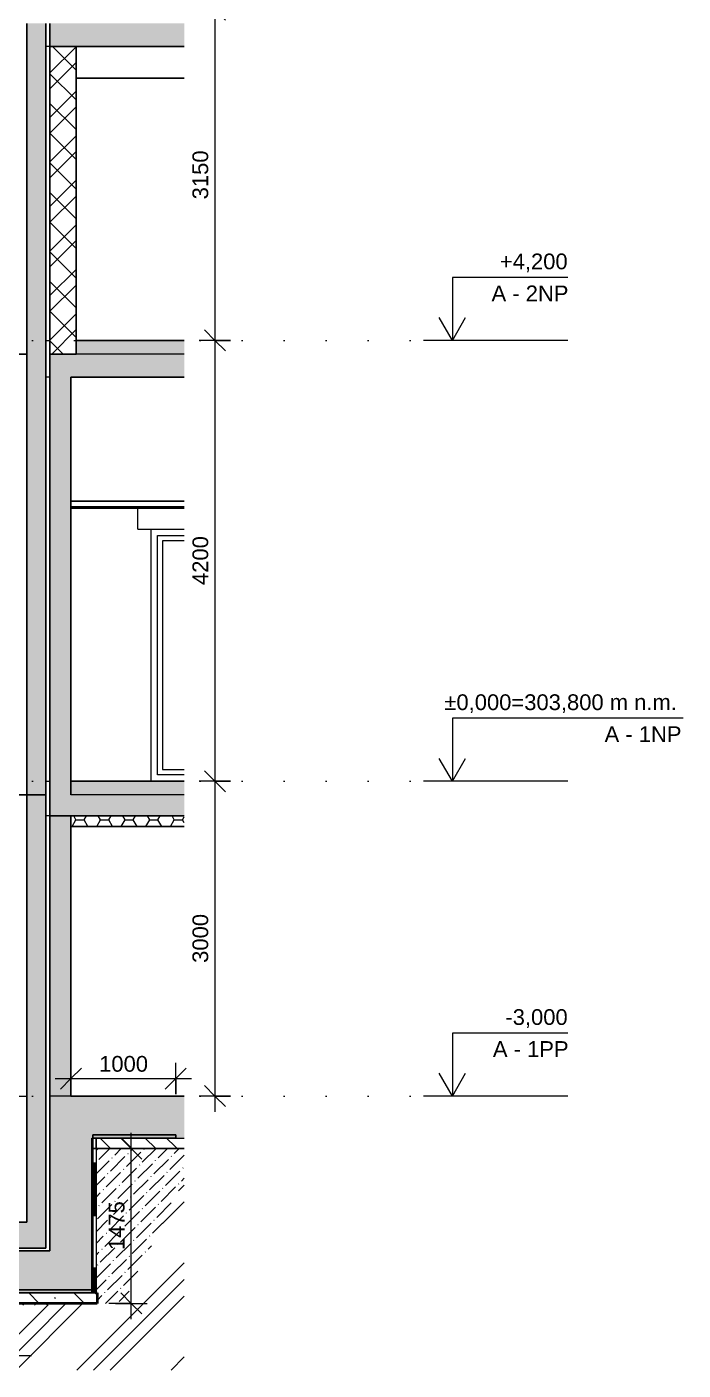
# Model space of a CAD drawing. Header units: millimetres. Extents: x -7743 to 191930, y -8645 to 72638.
# Drawn here: x 185671 to 191930, y -5611 to 7188 of the extents above; entities that cross this region are included whole.
import ezdxf

# ---------------------------------------------------------------- set-up
doc = ezdxf.new("R2010")
doc.units = ezdxf.units.MM
doc.linetypes.add('HA_Dash_3mm-S1mm', pattern=[300, 200, -100])
doc.linetypes.add('HA_Dot-S4mm', pattern=[400, 0, -400])
for name, color, linetype, lineweight in [('A-____-____-DIMS', 9, 'Continuous', 5), ('A-____-____-DIMS-100', 9, 'Continuous', 5), ('A-CLNG-____-MCUT', 9, 'Continuous', 25), ('A-CLNG-____-PATT', 9, 'Continuous', 25), ('A-DETL-____-HDLN', 9, 'HA_Dash_3mm-S1mm', 25), ('A-DETL-____-OTLN', 9, 'Continuous', 25), ('A-DETL-____-THIN', 9, 'Continuous', 9), ('A-DETL-____-WIDE', 9, 'Continuous', 40), ('A-DETL-GENF-OTLN', 9, 'Continuous', 9), ('A-FLOR-____-MCUT', 9, 'Continuous', 25), ('A-FLOR-____-OTLN', 9, 'Continuous', 9), ('A-FLOR-____-PATT', 9, 'Continuous', 25), ('A-FLOR-LEVL-OTLN', 9, 'Continuous', 9), ('A-GENM-____-OTLN', 9, 'Continuous', 9), ('A-GLAZ-____-OTLN', 9, 'Continuous', 5), ('A-WALL-____-MCUT', 9, 'Continuous', 25), ('A-WALL-____-OTLN', 9, 'Continuous', 9), ('A-WALL-____-PATT', 9, 'Continuous', 25), ('G-____-____-DIMS', 9, 'Continuous', 5), ('I-WALL-____-MCUT', 9, 'Continuous', 25), ('I-WALL-____-OTLN', 9, 'Continuous', 9)]:
    doc.layers.add(name, color=color, linetype=linetype, lineweight=lineweight)
doc.styles.add('Arial', font='arial.ttf', dxfattribs={"height": 150})
doc.dimstyles.new('Inner_Dimensions', dxfattribs={"dimscale": 304.8, "dimtxt": 153.03891, "dimasz": 0.656168, "dimexe": 0.492126, "dimexo": 0.0625, "dimgap": 0.065617, "dimtad": 1, "dimdec": 0, "dimzin": 0, "dimdsep": 46, "dimtxsty": 'Arial', "dimblk1": 'OBLIQUE', "dimblk2": 'OBLIQUE', "dimsah": 1, "dimcen": 0.09, "dimdle": 0.492126, "dimazin": 0, "dimtfac": 1, "dimtdec": 4, "dimtix": 1, "dimtmove": 0, "dimatfit": 3, "dimfxl": 0.492126, "dimfxlon": 1, "dimtvp": 1, "dimtolj": 1, "dimtzin": 0, "dimlwd": 9, "dimlwe": 9, "dimarcsym": 2})
pattern_1 = [(315, (167740.77, 1865.4), (215.526, 215.526), []), (315, (167740.77, 2068.6), (215.526, 215.526), [127, -76.2, 12.7, -76.2, -127]), (315, (167740.77, 2068.6), (215.526, 215.526), [-292.1, 127, 0])]

# ---------------------------------------------------------------- blocks, each defined once
blk = doc.blocks.new('HA_WD_SinglePanel - 1000x2400-2168134-ŘEZ E-E OBJEKT A')
at = {"layer": 'A-GLAZ-____-OTLN', "color": 50}
for p, q in [((19870, 2340), (20126, 2340)), ((19870, 60), (19870, 2340)), ((19920, 2290), (19920, 110)), ((20126, 2290), (19920, 2290)), ((20126, 60), (19870, 60)), ((19920, 110), (20126, 110))]:
    blk.add_line(p, q, dxfattribs=at)
blk = doc.blocks.new('TB_Porotherm KP7_1250mm - TB_Porotherm KP7_1250mm-1966492-ŘEZ E-E OBJEKT A')
at = {"layer": 'A-GENM-____-OTLN', "color": 250}
for q in [(19685, 2600), (20126, 2400)]:
    blk.add_line((19685, 2400), q, dxfattribs=at)
blk = doc.blocks.new('185-01_OBJEKT A_Central_rvt-4-ŘEZ E-E OBJEKT A')
at = {"layer": 'A-FLOR-____-PATT', "lineweight": 9}
h = blk.add_hatch(color=254, dxfattribs=at)
h.paths.add_polyline_path([(15187, 7000), (16670, 7000), (16670, 7220), (15050, 7220), (15050, 7000)])
h.paths.add_polyline_path([(19420, 7000), (20126, 7000), (20126, 7220), (18845, 7220), (18845, 7000), (19184, 7000)])
h.paths.add_polyline_path([(8836, 7000), (10940, 7000), (10940, 7220), (8836, 7220), (8836, 7136)])
at = {"layer": 'A-FLOR-____-PATT', "lineweight": 5}
h = blk.add_hatch(color=7, dxfattribs=at)
h.paths.add_polyline_path([(19560, 4070), (20126, 4070), (20126, 4200), (19095, 4200), (19095, 4070), (19460, 4070)])
h.paths.add_polyline_path([(8836, 4070), (9880, 4070), (9880, 4200), (8836, 4200), (8836, 4187)])
h.paths.add_polyline_path([(15190, 4070), (16670, 4070), (16670, 4200), (15190, 4200), (15190, 4091)])
at = {"layer": 'A-FLOR-____-PATT', "lineweight": 9}
h = blk.add_hatch(color=254, dxfattribs=at)
h.paths.add_polyline_path([(8836, 3850), (10130, 3850), (10130, 4070), (8836, 4070), (8836, 3996)])
h.paths.add_polyline_path([(15050, 3850), (16670, 3850), (16670, 4070), (15050, 4070), (15050, 3996)])
h.paths.add_polyline_path([(20126, 3850), (20126, 4070), (18845, 4070), (18845, 3850), (19810, 3850)])
at = {"layer": 'A-FLOR-____-PATT', "lineweight": 5}
h = blk.add_hatch(color=7, dxfattribs=at)
h.paths.add_polyline_path([(19045, -130), (20126, -130), (20126, 0), (19045, 0), (19045, -73)])
h.paths.add_polyline_path([(9310, -130), (9880, -130), (9880, 0), (8836, 0), (8836, -130)])
h.paths.add_polyline_path([(15190, -130), (16670, -130), (16670, 0), (15190, 0), (15190, -109)])
at = {"layer": 'A-FLOR-____-PATT', "lineweight": 9}
h = blk.add_hatch(color=254, dxfattribs=at)
h.paths.add_polyline_path([(19045, -330), (20126, -330), (20126, -130), (18845, -130), (18845, -330)])
h.paths.add_polyline_path([(14910, -330), (16670, -330), (16670, -130), (15050, -130), (15050, -320), (14910, -320)])
h.paths.add_polyline_path([(8836, -330), (10130, -330), (10130, -130), (8836, -130), (8836, -151)])
at = {"layer": 'A-WALL-____-PATT', "lineweight": 9}
for points in [[(18625, 4070), (18805, 4070), (18805, 7220), (18625, 7220), (18625, 4108)], [(18625, -130), (18805, -130), (18805, 4070), (18625, 4070), (18625, -65)], [(18845, -130), (19045, -130), (19045, 3850), (18845, 3850), (18845, -116)]]:
    blk.add_hatch(color=254, dxfattribs=at).paths.add_polyline_path(points)
at = {"layer": 'A-WALL-____-PATT', "lineweight": 5}
h = blk.add_hatch(dxfattribs=at)
h.set_pattern_fill('FP_4', color=50, style=0, pattern_type=2)
h.set_pattern_definition([(45, (695.23, 1865.4), (-212.132, 212.132), []), (45, (845.23, 1865.4), (-212.132, 212.132), []), (315, (695.23, 1865.4), (141.4214, 141.4214), [])])
h.paths.add_polyline_path([(19095, 4070), (19095, 7000), (18845, 7000), (18845, 4070), (19045, 4070)])
at = {"layer": 'A-CLNG-____-MCUT', "color": 10}
for p, q in [((20126, 2667), (19045, 2667)), ((19045, 2667), (19045, 2600)), ((19045, 2600), (20126, 2600))]:
    blk.add_line(p, q, dxfattribs=at)
at = {"layer": 'A-CLNG-____-MCUT', "color": 250, "lineweight": 9}
blk.add_line((20126, 2613), (19045, 2613), dxfattribs=at)
at = {"layer": 'A-FLOR-____-MCUT', "color": 10}
for p, q in [((18845, 7220), (18845, 7000)), ((19095, 7000), (20126, 7000)), ((20126, 4200), (19095, 4200)), ((18845, 4070), (18845, 3850)), ((19045, 3850), (20126, 3850)), ((20126, 0), (19045, 0)), ((18845, -130), (18845, -330)), ((18845, -330), (20126, -330))]:
    blk.add_line(p, q, dxfattribs=at)
at = {"layer": 'A-FLOR-____-MCUT', "color": 250, "lineweight": 9}
for p, q in [((18845, 7000), (19095, 7000)), ((19095, 4200), (19095, 4070)), ((19095, 4070), (18845, 4070)), ((20126, 4070), (19095, 4070)), ((19045, 0), (19045, -130)), ((20126, -130), (19045, -130))]:
    blk.add_line(p, q, dxfattribs=at)
at = {"layer": 'A-FLOR-____-OTLN', "color": 250}
for p, q in [((18845, 7000), (18805, 7000)), ((19095, 6700), (20126, 6700)), ((18805, 4200), (18845, 4200)), ((18845, 3850), (18805, 3850)), ((18805, 0), (18845, 0)), ((18845, -330), (18805, -330))]:
    blk.add_line(p, q, dxfattribs=at)
at = {"layer": 'A-WALL-____-MCUT', "color": 250, "lineweight": 9}
for p, q in [((19095, 7000), (18845, 7000)), ((19095, 4070), (19095, 4200)), ((18845, 4070), (19095, 4070)), ((19045, -130), (19045, 0))]:
    blk.add_line(p, q, dxfattribs=at)
at = {"layer": 'A-WALL-____-MCUT', "color": 10}
for p, q in [((18845, 4200), (18845, 4070)), ((18845, 0), (18845, -130))]:
    blk.add_line(p, q, dxfattribs=at)
at = {"layer": 'A-WALL-____-OTLN', "color": 250}
for p, q in [((18845, 7000), (18805, 7000)), ((20126, 6700), (19095, 6700)), ((18805, 4200), (18845, 4200)), ((18845, 3850), (18805, 3850)), ((19810, 0), (19810, 2400)), ((19810, 2400), (20126, 2400)), ((18805, 0), (18845, 0))]:
    blk.add_line(p, q, dxfattribs=at)
at = {"layer": 'I-WALL-____-MCUT', "color": 10}
for p, q in [((18625, 7220), (18625, 4070)), ((18805, 4070), (18805, 7220)), ((18845, 7000), (18845, 4200)), ((19095, 4200), (19095, 7000)), ((18625, 4070), (18625, -130)), ((18805, -130), (18805, 4070)), ((18845, 3850), (18845, 0)), ((19045, 0), (19045, 3850)), ((18625, -130), (18805, -130))]:
    blk.add_line(p, q, dxfattribs=at)
at = {"layer": 'I-WALL-____-OTLN', "color": 250}
for p, q in [((18625, 4070), (16890, 4070)), ((16890, 4070), (18625, 4070)), ((16890, -130), (18625, -130))]:
    blk.add_line(p, q, dxfattribs=at)
at = {"layer": 'A-GENM-____-OTLN', "color": 250, "lineweight": 9}
blk.add_blockref('TB_Porotherm KP7_1250mm - TB_Porotherm KP7_1250mm-1966492-ŘEZ E-E OBJEKT A', (0, 0), dxfattribs=at)
at = {"layer": 'A-GLAZ-____-OTLN', "color": 250, "lineweight": 9}
blk.add_blockref('HA_WD_SinglePanel - 1000x2400-2168134-ŘEZ E-E OBJEKT A', (0, 0), dxfattribs=at)
blk = doc.blocks.new('Level - _0_000-367059-ŘEZ E-E OBJEKT A')
at = {"layer": 'A-FLOR-LEVL-OTLN'}
for p, q in [((22684, 600), (22684, 0)), ((24884, 600), (22684, 600)), ((22684, 0), (22559, 217)), ((22684, 0), (22809, 217)), ((23784, 0), (22409, 0))]:
    blk.add_line(p, q, dxfattribs=at)
blk = doc.blocks.new('Level - Generic Level-367061-ŘEZ E-E OBJEKT A')
at = {"layer": 'A-FLOR-LEVL-OTLN'}
for p, q in [((23784, 7950), (22684, 7950)), ((22684, 7950), (22684, 7350)), ((22684, 7350), (22559, 7567)), ((22684, 7350), (22809, 7567)), ((23784, 7350), (22409, 7350))]:
    blk.add_line(p, q, dxfattribs=at)
blk = doc.blocks.new('DIMBLOCK144-ŘEZ E-E OBJEKT A')
at = {"layer": 'A-____-____-DIMS-100', "lineweight": 9}
for p, q in [((186667, -3500), (186567, -3400)), ((186667, -5125), (186667, -3350)), ((186517, -3500), (186817, -3500)), ((186667, -3500), (186517, -3500)), ((186667, -3500), (186767, -3600)), ((186517, -4975), (186817, -4975)), ((186667, -4975), (186517, -4975)), ((186667, -4975), (186567, -4875)), ((186667, -4975), (186767, -5075))]:
    blk.add_line(p, q, dxfattribs=at)
at = {"layer": 'A-____-____-DIMS-100', "color": 0, "lineweight": 9, "insert": (186452, -4468), "char_height": 150, "width": 553.77, "attachment_point": 1, "rotation": 90, "line_spacing_factor": 0.941778, "style": 'Arial'}
blk.add_mtext('1475', dxfattribs=at)
blk = doc.blocks.new('_Oblique')
at = {"color": 0, "linetype": 'ByBlock', "lineweight": -2}
blk.add_line((-0.5, -0.5), (0.5, 0.5), dxfattribs=at)
blk = doc.blocks.new('DIMBLOCK148-ŘEZ E-E OBJEKT A')
at = {"layer": 'A-____-____-DIMS-100', "lineweight": 9}
for p, q in [((187464, 7350), (187364, 7450)), ((187464, 7500), (187464, 4200)), ((187614, 7350), (187314, 7350)), ((187464, 7350), (187564, 7250)), ((187464, 7350), (187614, 7350)), ((187464, 4200), (187364, 4300)), ((187614, 4200), (187314, 4200)), ((187464, 4200), (187564, 4100)), ((187464, 4200), (187614, 4200))]:
    blk.add_line(p, q, dxfattribs=at)
at = {"layer": 'A-____-____-DIMS-100', "color": 0, "lineweight": 9, "insert": (187250, 5544), "char_height": 150, "width": 553.77, "attachment_point": 1, "rotation": 90, "line_spacing_factor": 0.941778, "style": 'Arial'}
blk.add_mtext('3150', dxfattribs=at)
blk = doc.blocks.new('DIMBLOCK149-ŘEZ E-E OBJEKT A')
at = {"layer": 'A-____-____-DIMS-100', "lineweight": 9}
for p, q in [((187464, 4200), (187364, 4300)), ((187614, 4200), (187314, 4200)), ((187464, 4200), (187464, 0)), ((187464, 4200), (187564, 4100)), ((187464, 4200), (187614, 4200)), ((187464, 0), (187364, 100)), ((187464, 0), (187564, -100)), ((187614, 0), (187314, 0)), ((187464, 0), (187614, 0))]:
    blk.add_line(p, q, dxfattribs=at)
at = {"layer": 'A-____-____-DIMS-100', "color": 0, "lineweight": 9, "insert": (187250, 1869), "char_height": 150, "width": 553.77, "attachment_point": 1, "rotation": 90, "line_spacing_factor": 0.941778, "style": 'Arial'}
blk.add_mtext('4200', dxfattribs=at)
blk = doc.blocks.new('DIMBLOCK150-ŘEZ E-E OBJEKT A')
at = {"layer": 'A-____-____-DIMS-100', "lineweight": 9}
for p, q in [((187464, 0), (187364, 100)), ((187464, 0), (187464, -3150)), ((187464, 0), (187564, -100)), ((187614, 0), (187314, 0)), ((187464, 0), (187614, 0)), ((187464, -3000), (187364, -2900)), ((187614, -3000), (187314, -3000)), ((187464, -3000), (187564, -3100)), ((187464, -3000), (187614, -3000))]:
    blk.add_line(p, q, dxfattribs=at)
at = {"layer": 'A-____-____-DIMS-100', "color": 0, "lineweight": 9, "insert": (187250, -1731), "char_height": 150, "width": 553.77, "attachment_point": 1, "rotation": 90, "line_spacing_factor": 0.941778, "style": 'Arial'}
blk.add_mtext('3000', dxfattribs=at)
blk = doc.blocks.new('Spot Elevations - Flipped-794089-ŘEZ E-E OBJEKT A')
at = {"layer": 'G-____-____-DIMS', "lineweight": 9}
for p, q in [((17493, -5152), (17670, -4975)), ((17670, -4975), (17847, -5152)), ((17670, -5475), (17670, -4975)), ((18670, -5475), (17670, -5475))]:
    blk.add_line(p, q, dxfattribs=at)
blk = doc.blocks.new('DIMBLOCK153-ŘEZ E-E OBJEKT A')
at = {"layer": 'A-____-____-DIMS-100', "lineweight": 9}
for p, q in [((186091, -2683), (186091, -2983)), ((186091, -2833), (186091, -2683)), ((187091, -2983), (187091, -2683)), ((186091, -2833), (186191, -2733)), ((187091, -2833), (187191, -2733)), ((185941, -2833), (187241, -2833)), ((186091, -2833), (185991, -2933)), ((187091, -2833), (186991, -2933)), ((187091, -2833), (187091, -2983))]:
    blk.add_line(p, q, dxfattribs=at)
at = {"layer": 'A-____-____-DIMS-100', "color": 0, "lineweight": 9, "insert": (186360, -2618), "char_height": 150, "width": 553.77, "attachment_point": 1, "line_spacing_factor": 0.941778, "style": 'Arial'}
blk.add_mtext('1000', dxfattribs=at)

msp = doc.modelspace()

# ---------------------------------------------------------------- hatches: boundary and pattern name
at = {"layer": 'A-CLNG-____-PATT', "lineweight": 5}
h = msp.add_hatch(dxfattribs=at)
h.set_pattern_fill('FP_5', color=256, style=0, pattern_type=2)
h.set_pattern_definition([(0, (167740.77, 1865.4), (117.188, 67.658), [78.125, -156.25]), (120, (167740.77, 1865.4), (-117.18755, 67.65879), [78.125, -156.25]), (60, (167740.77, 1865.4), (0.00045, 135.31679), [0, -156.25, 78.125, 0])])
h.paths.add_polyline_path([(186090.5, -430), (187171.7, -430), (187171.7, -330), (186090.5, -330)])
h = msp.add_hatch(dxfattribs=at)
h.set_pattern_fill('FP_44', color=256, angle=-270, style=0, pattern_type=2)
h.set_pattern_definition([(270, (184803, -4845), (1000, 6e-14), []), (270, (184793, -4845), (1000, 6e-14), []), (270, (184783, -4845), (1000, 6e-14), []), (270, (184773, -4845), (1000, 6e-14), []), (270, (184763, -4845), (1000, 6e-14), []), (270, (184753, -4845), (1000, 6e-14), []), (270, (184743, -4845), (1000, 6e-14), []), (270, (184733, -4845), (1000, 6e-14), []), (270, (184723, -4845), (1000, 6e-14), []), (270, (184713, -4845), (1000, 6e-14), []), (270, (184703, -4845), (1000, 6e-14), []), (270, (184693, -4845), (1000, 6e-14), []), (270, (184683, -4845), (1000, 6e-14), []), (270, (184673, -4845), (1000, 6e-14), []), (270, (184663, -4845), (1000, 6e-14), []), (270, (184653, -4845), (1000, 6e-14), []), (270, (184643, -4845), (1000, 6e-14), []), (270, (184633, -4845), (1000, 6e-14), []), (270, (184623, -4845), (1000, 6e-14), []), (270, (184613, -4845), (1000, 6e-14), []), (270, (184603, -4845), (1000, 6e-14), []), (270, (184593, -4845), (1000, 6e-14), []), (270, (184583, -4845), (1000, 6e-14), []), (270, (184573, -4845), (1000, 6e-14), []), (270, (184563, -4845), (1000, 6e-14), []), (270, (184553, -4845), (1000, 6e-14), []), (270, (184543, -4845), (1000, 6e-14), []), (270, (184533, -4845), (1000, 6e-14), []), (270, (184523, -4845), (1000, 6e-14), []), (270, (184513, -4845), (1000, 6e-14), []), (270, (184503, -4845), (1000, 6e-14), []), (270, (184493, -4845), (1000, 6e-14), []), (270, (184483, -4845), (1000, 6e-14), []), (270, (184473, -4845), (1000, 6e-14), []), (270, (184463, -4845), (1000, 6e-14), []), (270, (184453, -4845), (1000, 6e-14), []), (270, (184443, -4845), (1000, 6e-14), []), (270, (184433, -4845), (1000, 6e-14), []), (270, (184423, -4845), (1000, 6e-14), []), (270, (184413, -4845), (1000, 6e-14), []), (270, (184403, -4845), (1000, 6e-14), []), (270, (184393, -4845), (1000, 6e-14), []), (270, (184383, -4845), (1000, 6e-14), []), (270, (184373, -4845), (1000, 6e-14), []), (270, (184363, -4845), (1000, 6e-14), []), (270, (184353, -4845), (1000, 6e-14), []), (270, (184343, -4845), (1000, 6e-14), []), (270, (184333, -4845), (1000, 6e-14), []), (270, (184323, -4845), (1000, 6e-14), []), (270, (184313, -4845), (1000, 6e-14), []), (270, (184303, -4845), (1000, 6e-14), [])])
h.paths.add_polyline_path([(183313.2, -4875), (183313.2, -4845), (183305.5, -4845), (183305.5, -4875)])
h.paths.add_polyline_path([(186300.5, -4875), (186300.5, -4845), (186290.5, -4845), (186290.5, -4875)])
at = {"layer": 'A-DETL-GENF-OTLN', "lineweight": 5}
h = msp.add_hatch(dxfattribs=at)
h.set_pattern_fill('FP_12', color=50, style=0, pattern_type=2)
h.set_pattern_definition([(45, (167740.8, 1865.4), (-449.013, 449.013), []), (45, (167899.5, 1865.4), (0, 898.026), []), (45, (167582, 1865.4), (0, 898.026), [])])
h.paths.add_polyline_path([(185291.4, -5611.4), (187171.7, -5611.4), (187171.7, -3790.9), (186590.5, -4975), (186453.3, -4975), (184920.4, -5009), (183096.7, -4975), (183010.5, -4975), (182288, -3500), (175881.2, -3500), (175881.2, -5611.4), (184349, -5611.4)])
h = msp.add_hatch(dxfattribs=at)
h.set_pattern_fill('FP_47', color=50, style=0, pattern_type=2)
h.set_pattern_definition([(45, (167740.77, 1865.4), (41.4322, 151.91765), [195.312, -39.062, 3.353, -35.71])])
h.paths.add_polyline_path([(184920.4, -5009), (186593.2, -4971.9), (187171.7, -3788.6), (187171.7, -3500), (186330.5, -3500), (186330.5, -4875), (186340.5, -4875), (186340.5, -4975), (183263.2, -4975), (183263.2, -4875), (183275.5, -4875), (183275.5, -3500), (182288, -3500), (183010.5, -4973.4), (184384.8, -4999)])
at = {"layer": 'A-FLOR-____-PATT', "lineweight": 9}
h = msp.add_hatch(color=256, dxfattribs=at)
h.paths.add_polyline_path([(175881.2, -3400), (183713.2, -3400), (183713.2, -3000), (175881.2, -3000), (175881.2, -3209.7)])
h.paths.add_polyline_path([(187171.7, -3400), (187171.7, -3000), (185890.5, -3000), (185890.5, -3400), (187090.5, -3400)])
at = {"layer": 'A-FLOR-____-PATT', "lineweight": 5}
h = msp.add_hatch(dxfattribs=at)
h.set_pattern_fill('FP_10', color=256, style=0, pattern_type=2)
h.set_pattern_definition(pattern_1)
h.paths.add_polyline_path([(186315.5, -3500), (187171.7, -3500), (187171.7, -3400), (186290.5, -3400), (186290.5, -3500)])
h.paths.add_polyline_path([(175881.2, -3500), (183313.2, -3500), (183313.2, -3400), (175881.2, -3400), (175881.2, -3432.4)])
at = {"layer": 'A-FLOR-____-PATT', "lineweight": 9}
for points in [[(184349, -4450), (185850.5, -4450), (185850.5, -4200), (183755.5, -4200), (183755.5, -4450), (183946.6, -4450)], [(185670.5, -4875), (186290.5, -4875), (186290.5, -4475), (183313.2, -4475), (183313.2, -4875), (184349, -4875)]]:
    msp.add_hatch(color=256, dxfattribs=at).paths.add_polyline_path(points)
at = {"layer": 'A-FLOR-____-PATT', "lineweight": 5}
h = msp.add_hatch(dxfattribs=at)
h.set_pattern_fill('FP_10', color=256, style=0, pattern_type=2)
h.set_pattern_definition(pattern_1)
h.paths.add_polyline_path([(185670.5, -4975), (186340.5, -4975), (186340.5, -4875), (183263.2, -4875), (183263.2, -4975), (184920.4, -4975)])
at = {"layer": 'A-WALL-____-PATT', "lineweight": 9}
for points in [[(185850.5, -4200), (185850.5, -130), (185670.5, -130), (185670.5, -4200)], [(185890.5, -3000), (186090.5, -3000), (186090.5, -330), (185890.5, -330), (185890.5, -1100)], [(186090.5, -4475), (186290.5, -4475), (186290.5, -3400), (185890.5, -3400), (185890.5, -4475)]]:
    msp.add_hatch(color=256, dxfattribs=at).paths.add_polyline_path(points)
at = {"layer": 'A-WALL-____-PATT', "lineweight": 5}
h = msp.add_hatch(dxfattribs=at)
h.set_pattern_fill('FP_45', color=256, angle=90, style=0, pattern_type=2)
h.set_pattern_definition([(180, (186330.5, -4137.5), (-4e-12, -1000), []), (180, (186330.5, -4127.5), (-4e-12, -1000), []), (180, (186330.5, -4117.5), (-4e-12, -1000), []), (180, (186330.5, -4107.5), (-4e-12, -1000), []), (180, (186330.5, -4097.5), (-4e-12, -1000), []), (180, (186330.5, -4087.5), (-4e-12, -1000), []), (180, (186330.5, -4077.5), (-4e-12, -1000), []), (180, (186330.5, -4067.5), (-4e-12, -1000), []), (180, (186330.5, -4057.5), (-4e-12, -1000), []), (180, (186330.5, -4047.5), (-4e-12, -1000), []), (180, (186330.5, -4037.5), (-4e-12, -1000), []), (180, (186330.5, -4027.5), (-4e-12, -1000), []), (180, (186330.5, -4017.5), (-4e-12, -1000), []), (180, (186330.5, -4007.5), (-4e-12, -1000), []), (180, (186330.5, -3997.5), (-4e-12, -1000), []), (180, (186330.5, -3987.5), (-4e-12, -1000), []), (180, (186330.5, -3977.5), (-4e-12, -1000), []), (180, (186330.5, -3967.5), (-4e-12, -1000), []), (180, (186330.5, -3957.5), (-4e-12, -1000), []), (180, (186330.5, -3947.5), (-4e-12, -1000), []), (180, (186330.5, -3937.5), (-4e-12, -1000), []), (180, (186330.5, -3927.5), (-4e-12, -1000), []), (180, (186330.5, -3917.5), (-4e-12, -1000), []), (180, (186330.5, -3907.5), (-4e-12, -1000), []), (180, (186330.5, -3897.5), (-4e-12, -1000), []), (180, (186330.5, -3887.5), (-4e-12, -1000), []), (180, (186330.5, -3877.5), (-4e-12, -1000), []), (180, (186330.5, -3867.5), (-4e-12, -1000), []), (180, (186330.5, -3857.5), (-4e-12, -1000), []), (180, (186330.5, -3847.5), (-4e-12, -1000), []), (180, (186330.5, -3837.5), (-4e-12, -1000), []), (180, (186330.5, -3827.5), (-4e-12, -1000), []), (180, (186330.5, -3817.5), (-4e-12, -1000), []), (180, (186330.5, -3807.5), (-4e-12, -1000), []), (180, (186330.5, -3797.5), (-4e-12, -1000), []), (180, (186330.5, -3787.5), (-4e-12, -1000), []), (180, (186330.5, -3777.5), (-4e-12, -1000), []), (180, (186330.5, -3767.5), (-4e-12, -1000), []), (180, (186330.5, -3757.5), (-4e-12, -1000), []), (180, (186330.5, -3747.5), (-4e-12, -1000), []), (180, (186330.5, -3737.5), (-4e-12, -1000), []), (180, (186330.5, -3727.5), (-4e-12, -1000), []), (180, (186330.5, -3717.5), (-4e-12, -1000), []), (180, (186330.5, -3707.5), (-4e-12, -1000), []), (180, (186330.5, -3697.5), (-4e-12, -1000), []), (180, (186330.5, -3687.5), (-4e-12, -1000), []), (180, (186330.5, -3677.5), (-4e-12, -1000), []), (180, (186330.5, -3667.5), (-4e-12, -1000), []), (180, (186330.5, -3657.5), (-4e-12, -1000), []), (180, (186330.5, -3647.5), (-4e-12, -1000), []), (180, (186330.5, -3637.5), (-4e-12, -1000), [])])
h.paths.add_polyline_path([(186300.5, -4875), (186330.5, -4875), (186330.5, -3500), (186300.5, -3500), (186300.5, -4475)])

# ---------------------------------------------------------------- linework, layer by layer
at = {"layer": 'A-CLNG-____-MCUT'}
for p, q in [((187171.7, -330), (186090.5, -330)), ((186090.5, -430), (187171.7, -430)), ((187090.5, -3370), (186300.5, -3370)), ((186300.5, -3370), (186300.5, -3400)), ((186330.5, -3400), (187090.5, -3400)), ((187090.5, -3400), (187090.5, -3370)), ((186300.5, -4845), (183305.5, -4845)), ((183305.5, -4875), (186300.5, -4875))]:
    msp.add_line(p, q, dxfattribs=at)
at = {"layer": 'A-DETL-____-HDLN'}
for p, q in [((185890.5, -4475), (185890.5, -3000)), ((183713.2, -4475), (185890.5, -4475))]:
    msp.add_line(p, q, dxfattribs=at)
at = {"layer": 'A-DETL-____-OTLN'}
msp.add_line((187171.7, -3500), (186330.5, -3500), dxfattribs=at)
at = {"layer": 'A-DETL-____-THIN'}
for p, q in [((185555.5, -3000), (185670.5, -3000)), ((186330.5, -3500), (186330.5, -4875)), ((186590.5, -4975), (186453.3, -4975)), ((186592, -4971.9), (186590.5, -4975))]:
    msp.add_line(p, q, dxfattribs=at)
at = {"layer": 'A-DETL-____-WIDE'}
for p, q in [((186340.5, -4975), (183263.2, -4975)), ((186330.5, -4875), (186340.5, -4875)), ((186340.5, -4875), (186340.5, -4975))]:
    msp.add_line(p, q, dxfattribs=at)
at = {"layer": 'A-FLOR-____-MCUT'}
for p, q in [((185890.5, -3000), (185890.5, -3400)), ((187171.7, -3000), (186090.5, -3000)), ((186290.5, -3500), (186330.5, -3500)), ((185670.5, -4200), (183935.5, -4200)), ((185850.5, -4450), (185850.5, -4200)), ((185890.5, -4475), (183713.2, -4475)), ((183755.5, -4450), (185850.5, -4450)), ((186290.5, -4875), (186290.5, -4475))]:
    msp.add_line(p, q, dxfattribs=at)
at = {"layer": 'A-FLOR-____-MCUT', "lineweight": 9}
for p, q in [((186090.5, -3000), (185890.5, -3000)), ((186290.5, -3400), (187171.7, -3400))]:
    msp.add_line(p, q, dxfattribs=at)
at = {"layer": 'A-FLOR-LEVL-OTLN', "linetype": 'HA_Dot-S4mm', "lineweight": 5}
for p, q in [((173321.4, 4200), (189730, 4200)), ((173321.4, -3000), (189730, -3000))]:
    msp.add_line(p, q, dxfattribs=at)
at = {"layer": 'A-FLOR-LEVL-OTLN', "linetype": 'HA_Dot-S4mm'}
msp.add_line((173321.4, 0), (189730, 0), dxfattribs=at)
at = {"layer": 'A-WALL-____-MCUT'}
for p, q in [((185890.5, -3400), (185890.5, -4475)), ((186290.5, -4475), (186290.5, -3400))]:
    msp.add_line(p, q, dxfattribs=at)
at = {"layer": 'A-WALL-____-OTLN'}
msp.add_line((185890.5, -330), (185850.5, -330), dxfattribs=at)
at = {"layer": 'I-WALL-____-MCUT'}
for p, q in [((185850.5, -130), (185670.5, -130)), ((185670.5, -130), (185670.5, -4200)), ((185850.5, -4200), (185850.5, -130)), ((186090.5, -330), (185890.5, -330)), ((185890.5, -330), (185890.5, -3000)), ((186090.5, -3000), (186090.5, -330)), ((186300.5, -3400), (186300.5, -4875)), ((186330.5, -3400), (186300.5, -3400)), ((186330.5, -3500), (186330.5, -3400)), ((186300.5, -4875), (186330.5, -4875))]:
    msp.add_line(p, q, dxfattribs=at)
at = {"layer": 'I-WALL-____-OTLN'}
msp.add_line((185670.5, -130), (183935.5, -130), dxfattribs=at)

# ---------------------------------------------------------------- block references
at = {"lineweight": 5}
msp.add_blockref('185-01_OBJEKT A_Central_rvt-4-ŘEZ E-E OBJEKT A', (167045.5, 0), dxfattribs=at)
at = {"layer": 'A-FLOR-LEVL-OTLN'}
for name, p in [('Level - Generic Level-367061-ŘEZ E-E OBJEKT A', (167045.5, -3150)), ('Level - _0_000-367059-ŘEZ E-E OBJEKT A', (167045.5, 0)), ('Level - Generic Level-367061-ŘEZ E-E OBJEKT A', (167045.5, -10350))]:
    msp.add_blockref(name, p, dxfattribs=at)
at = {"layer": 'G-____-____-DIMS', "lineweight": 9}
msp.add_blockref('Spot Elevations - Flipped-794089-ŘEZ E-E OBJEKT A', (167045.5, 0), dxfattribs=at)

# ---------------------------------------------------------------- texts
at = {"layer": 'A-FLOR-LEVL-OTLN', "lineweight": 5, "char_height": 150, "attachment_point": 1, "style": 'Arial'}
for s, insert, width in [('+4,200', (190181.6, 5027.7), 801.687), ('A - 2NP', (190102.6, 4723.1), 897.89), ('±0,000=303,800 m n.m.', (189652.7, 827.7), 2749.788), ('A - 1NP', (191180.7, 523.1), 897.89), ('-3,000', (190234.6, -2172.3), 737.552), ('A - 1PP', (190115.6, -2476.9), 881.856)]:
    msp.add_mtext(s, dxfattribs=dict(at, insert=insert, width=width))

# ---------------------------------------------------------------- dimensions: what is measured, and where the dimension line sits
at = {"layer": 'A-____-____-DIMS', "lineweight": 9}
for base, p1, p2, override, picture, middle in [((187464.3, 4200), (187614.3, 7350), (187614.3, 4200), {"dimpost": '<>', "dimfxl": 3150}, 'DIMBLOCK148-ŘEZ E-E OBJEKT A', (187367.7, 5775)), ((187464.3, 0), (187614.3, 4200), (187614.3, 0), {"dimpost": '<>', "dimfxl": 4200}, 'DIMBLOCK149-ŘEZ E-E OBJEKT A', (187367.7, 2100)), ((187464.3, -3000), (187614.3, 0), (187614.3, -3000), {"dimpost": '<>', "dimfxl": 3000}, 'DIMBLOCK150-ŘEZ E-E OBJEKT A', (187367.7, -1500)), ((186667, -3500), (186517, -4975), (186517, -3500), {"dimpost": '<>', "dimfxl": 1475}, 'DIMBLOCK144-ŘEZ E-E OBJEKT A', (186570.4, -4237.5))]:
    dim = msp.add_linear_dim(base=base, p1=p1, p2=p2, angle=90, dimstyle='Inner_Dimensions', override=override, dxfattribs=at)
    dim.commit()
    dim.dimension.update_dxf_attribs({"geometry": picture, "text_midpoint": middle})
dim = msp.add_linear_dim(base=(187090.5, -2832.8), p1=(186090.5, -2682.8), p2=(187090.5, -2982.8), dimstyle='Inner_Dimensions', override={"dimpost": '<>', "dimfxl": 1044.030651}, dxfattribs=at)
dim.commit()
dim.dimension.update_dxf_attribs({"geometry": 'DIMBLOCK153-ŘEZ E-E OBJEKT A', "text_midpoint": (186590.5, -2736.2)})

doc.saveas('drawing.dxf')
